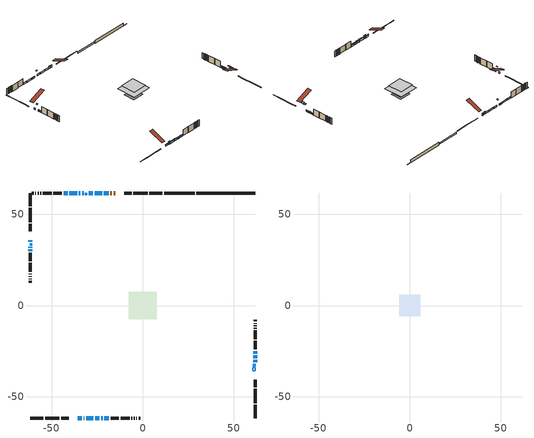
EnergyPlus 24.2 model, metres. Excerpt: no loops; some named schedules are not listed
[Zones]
conditioned space
 floor outside (Floor1 construction): -1.44,-1.44 -1.44,1.44 1.44,1.44 1.44,-1.44 z0.92
 floor adiabatic (Floor3 construction): -3.26,-3.26 -3.26,3.26 3.26,3.26 3.26,-3.26 z0.92
 floor adiabatic (AdiabaticFloorConstruction): -7.66,-7.66 -7.66,7.66 7.66,7.66 7.66,-7.66 z3.36
 floor foundation (Slab1 construction): -4.54,-4.54 -4.54,4.54 4.54,4.54 4.54,-4.54 z-1.52
 floor foundation (Slab2 construction): -3.26,-3.26 -3.26,3.26 3.26,3.26 3.26,-3.26 z-0.91
 wall outside (RimJoist1 construction): 10.79,61.72 3.62,61.72 / -61.72,-61.72 -54.55,-61.72 / -61.72,61.72 -61.72,54.55 / 61.72,-61.72 61.72,-54.55 z0.92:1.22
 wall outside (RimJoist2 construction): 2.69,61.72 -5.22,61.72 / -53.62,-61.72 -45.71,-61.72 / -61.72,53.62 -61.72,45.71 / 61.72,-53.62 61.72,-45.71 z0.92:1.22
 wall outside (RimJoist3 construction): -6.15,61.72 -10.26,61.72 / -44.78,-61.72 -40.67,-61.72 / -61.72,44.78 -61.72,40.67 / 61.72,-44.78 61.72,-40.67 z0.92:1.22
 wall outside (AdiabaticWallConstruction 1): -15.14,61.72 -16,61.72 / -16.92,61.72 -17.83,61.72 z0.92:2.95
 wall outside (AdiabaticWallConstruction): -18.76,61.72 -21.43,61.72 / -22.36,61.72 -26.44,61.72 / -27.37,61.72 -29.68,61.72 / -61.72,35.8 -61.72,34.94 / -32.43,61.72 -33.3,61.72 / 61.72,-31.2 61.72,-29.86 / -34.23,61.72 -35.05,61.72 / -35.98,61.72 -40.26,61.72 / -61.72,32.17 -61.72,31.69 / -41.18,61.72 -43.48,61.72 z0.92:2.14; -35.8,-61.72 -33.38,-61.72 / -21.02,-61.72 -18.6,-61.72 / -61.72,30.77 -61.72,29.88 / 61.72,-28.93 61.72,-27.43 z0.92:2.09; -32.45,-61.72 -32.05,-61.72 z0.92:2.75; -31.12,-61.72 -27.08,-61.72 z0.92:2.24; -26.15,-61.72 -23.76,-61.72 z0.92:2.12; -22.84,-61.72 -21.94,-61.72 / 61.72,-26.5 61.72,-25 z0.92:1.81
 wall outside (Wall1 construction): -44.41,61.72 -49.03,61.72 / -17.67,-61.72 -13.05,-61.72 / -61.72,28.95 -61.72,24.33 / 61.72,-24.07 61.72,-19.45 z0.92:5.8
 wall outside (Wall2 construction): -49.96,61.72 -54.89,61.72 / -12.12,-61.72 -7.18,-61.72 / -61.72,23.4 -61.72,18.46 / 61.72,-18.52 61.72,-13.58 z0.92:5.8
 wall outside (Wall3 construction): -55.82,61.72 -56.25,61.72 / -6.26,-61.72 -5.83,-61.72 / -61.72,17.53 -61.72,17.1 / 61.72,-12.65 61.72,-12.23 z0.92:5.8
 wall outside (Wall5 construction): -57.18,61.72 -57.65,61.72 / -4.9,-61.72 -4.42,-61.72 / -61.72,16.17 -61.72,15.7 / 61.72,-11.3 61.72,-10.82 z0.92:5.8
 wall outside (Wall6 construction): -58.58,61.72 -58.85,61.72 / -3.49,-61.72 -3.22,-61.72 / -61.72,14.77 -61.72,14.5 / 61.72,-9.89 61.72,-9.62 z0.92:5.8
 wall outside (Wall7 construction): -59.78,61.72 -60.79,61.72 / -2.3,-61.72 -1.28,-61.72 / -61.72,13.57 -61.72,12.56 / 61.72,-8.69 61.72,-7.68 z0.92:5.8
 wall foundation (FoundationWall1 construction): 29.41,61.72,-1.52 29.41,61.72,0.92 58.12,61.72,0.92 58.12,61.72,-1.42 61.72,61.72,-1.42 61.72,61.72,-1.52
 wall foundation (FoundationWall2 construction): 28.48,61.72 11.72,61.72 z-0.91:0.29
 window (WindowConstruction): -18.76,61.72 -21.43,61.72 z0.92:2.14
 window (WindowConstruction 9): -22.36,61.72 -26.44,61.72 z0.92:2.14
 window (WindowConstruction 10): -27.37,61.72 -29.68,61.72 z0.92:2.14
 window (WindowConstruction 11): -35.8,-61.72 -33.38,-61.72 z0.92:2.09
 window (WindowConstruction 12): -32.45,-61.72 -32.05,-61.72 z0.92:2.75
 window (WindowConstruction 13): -31.12,-61.72 -27.08,-61.72 z0.92:2.24
 window (WindowConstruction 14): -61.72,35.8 -61.72,34.94 z0.92:2.14
 window (WindowConstruction 1): -32.43,61.72 -33.3,61.72 z0.92:2.14
 window (WindowConstruction 15): 61.72,-31.2 61.72,-29.86 z0.92:2.14
 window (WindowConstruction 16): -34.23,61.72 -35.05,61.72 z0.92:2.14
 window (WindowConstruction 17): -35.98,61.72 -40.26,61.72 z0.92:2.14
 window (WindowConstruction 18): -61.72,32.17 -61.72,31.69 z0.92:2.14
 window (WindowConstruction 2): -26.15,-61.72 -23.76,-61.72 z0.92:2.11
 window (WindowConstruction 3): -22.84,-61.72 -21.94,-61.72 z0.92:1.81
 window (WindowConstruction 4): -21.02,-61.72 -18.6,-61.72 z0.92:2.09
 window (WindowConstruction 5): -61.72,30.77 -61.72,29.88 z0.92:2.09
 window (WindowConstruction 6): 61.72,-28.93 61.72,-27.43 z0.92:2.09
 window (WindowConstruction 7): 61.72,-26.5 61.72,-25 z0.92:1.81
 window (WindowConstruction 8): -41.18,61.72 -43.48,61.72 z0.92:2.14
 door (Door): -15.14,61.72 -15.99,61.72 z0.92:2.95
 door (Door 1): -16.92,61.72 -17.83,61.72 z0.92:2.95
 ceiling adiabatic (AdiabaticFloorConstruction): 7.66,-7.66 7.66,7.66 -7.66,7.66 -7.66,-7.66 z3.36
 roof outside (AdiabaticRoofConstruction): -61.72,33.1,5.8 -60.87,33.1,6.15 -60.87,34.02,6.15 -61.72,34.02,5.8; -31.5,61.72,5.8 -31.5,60.9,6.14 -30.61,60.9,6.14 -30.61,61.72,5.8; 61.72,-34.28,5.8 60.32,-34.28,6.38 60.32,-35.8,6.38 61.72,-35.8,5.8; 61.72,-32.13,5.8 60.6,-32.13,6.27 60.6,-33.35,6.27 61.72,-33.35,5.8
 skylight (SkylightConstruction): -61.72,33.1,5.8 -60.88,33.1,6.15 -60.88,34.01,6.15 -61.72,34.01,5.8
 skylight (SkylightConstruction 1): -31.5,61.72,5.8 -31.5,60.9,6.14 -30.61,60.9,6.14 -30.61,61.72,5.8
 skylight (SkylightConstruction 2): 61.72,-34.28,5.8 60.32,-34.28,6.38 60.32,-35.8,6.38 61.72,-35.8,5.8
 skylight (SkylightConstruction 3): 61.72,-32.13,5.8 60.6,-32.13,6.27 60.6,-33.35,6.27 61.72,-33.35,5.8
attic - vented
 floor to conditioned space (Floor2 construction Reversed): -5.79,-5.79 -5.79,5.79 5.79,5.79 5.79,-5.79 z5.8
 roof outside (Roof1 construction): -14.21,61.72,5.8 -14.21,50.57,10.44 -11.19,50.57,10.44 -11.19,61.72,5.8; -36.72,-61.72,5.8 -36.72,-50.57,10.44 -39.74,-50.57,10.44 -39.74,-61.72,5.8; -61.72,36.72,5.8 -50.57,36.72,10.44 -50.57,39.74,10.44 -61.72,39.74,5.8; 61.72,-36.72,5.8 50.57,-36.72,10.44 50.57,-39.74,10.44 61.72,-39.74,5.8
shading: -33.08,-61.72 -36.09,-61.72 -36.09,-62.02 -33.08,-62.02 z2.39; -31.44,-61.72 -33.06,-61.72 -33.06,-62.33 -31.44,-62.33 z3.36; -26.78,-61.72 -31.42,-61.72 -31.42,-62.33 -26.78,-62.33 z2.54; -23.47,-61.72 -26.45,-61.72 -26.45,-62.33 -23.47,-62.33 z2.41; -21.65,-61.72 -23.13,-61.72 -23.13,-62.33 -21.65,-62.33 z2.11; -18.3,-61.72 -21.31,-61.72 -21.31,-62.33 -18.3,-62.33 z2.39; -61.72,29.58 -61.72,31.06 -62.33,31.06 -62.33,29.58 z2.39; 61.72,-27.13 61.72,-29.23 62.33,-29.23 62.33,-27.13 z2.39; 61.72,-24.7 61.72,-26.8 62.33,-26.8 62.33,-24.7 z2.11
[Building]
Building 1: Terrain=Suburbs
[Site:Location]
Vancouver Intl AP_BC: Latitude {deg}=49.19; Longitude {deg}=-123.18; Time Zone {hr}=-8; Elevation {m}=4; Keep Site Location Information=Yes
[Site:GroundTemperature:Shallow]
8.06451, 6.96315, 6.87495, 7.3976, 9.49575, 11.5841, 13.3946, 14.5416, 14.639, 13.7062, 11.9418, 9.91751
[Site:WaterMainsTemperature]
Calculation Method=Schedule; Temperature Schedule=mains temperature schedule
[Material] Roughness=Rough; Thermal Absorptance=0.9
Name | Thickness {m} | Conductivity {W/m-K} | Density {kg/m3} | Specific Heat {J/kg-K} | Solar Absorptance | Visible Absorptance
asphalt or fiberglass shingles | 0.00635 | 0.162714 | 1121.4 | 1465.45 | 0.4 | 0.4
asphalt or fiberglass shingles 1 | 0.00635 | 0.162714 | 1121.4 | 1465.45 | 0.7 | 0.7
ceiling loosefill ins | 0.0846667 | 0.0480833 | 16.02 | 1046.75 | 0.7 | 0.7
ceiling stud and cavity | 0.1397 | 1.72459 | 65.682 | 1177.47 | 0.7 | 0.7
concrete 4.0 in. | 0.1016 | 1.803125 | 2242.8 | 837.4 | 0.7 | 0.7
concrete 8.0 in. | 0.2032 | 1.803125 | 2242.8 | 837.4 | 0.7 | 0.7
door material | 0.04445 | 0.0451087 | 512.64 | 1214.23 | 0.7 | 0.7
door material 1 | 0.04445 | 0.188738 | 512.64 | 1214.23 | 0.7 | 0.7
exterior vertical ins | 0.0451399 | 0.029427 | 32.04 | 1214.23 | 0.7 | 0.7
exterior vertical ins 1 | 0.0196385 | 0.029427 | 32.04 | 1214.23 | 0.7 | 0.7
floor covering | 0.0127 | 0.0433444 | 54.468 | 1339.84 | 0.6 | 0.6
floor covering 1 | 0.0127 | 9.015625 | 54.468 | 1339.84 | 0.6 | 0.6
floor rigid ins | 0.051816 | 0.029427 | 32.04 | 1214.23 | 0.7 | 0.7
floor rigid ins 1; roof rigid ins; wall rigid ins | 0.512978 | 0.029427 | 32.04 | 1214.23 | 0.7 | 0.7
floor stud and cavity | 0.1397 | 0.0933166 | 92.3553 | 1139.71 | 0.7 | 0.7
floor stud and cavity 1 | 0.0889 | 0.342986 | 50.32683 | 1063.81 | 0.7 | 0.7
floor stud and cavity 2 | 0.1397 | 1.75129 | 37.0049 | 1207.88 | 0.7 | 0.7
furniture material conditioned space 1 | 0.1524 | 0.115458 | 640.8 | 1214.23 | 0.6 | 0.6
gypsum board | 0.0127 | 0.160291 | 801 | 837.4 | 0.6 | 0.6
gypsum board 1 | 0.00254 | 0.160291 | 801 | 837.4 | 0.6 | 0.6
gypsum board 2 | 0.0127 | 0.160291 | 801 | 837.4 | 0.7 | 0.7
osb sheathing 0.5 in. | 0.0127 | 0.115458 | 512.64 | 1214.23 | 0.7 | 0.7
osb sheathing 0.75 in. | 0.01905 | 0.115458 | 512.64 | 1214.23 | 0.7 | 0.7
osb sheathing 2.0 in. | 0.0508 | 0.115458 | 512.64 | 1214.23 | 0.7 | 0.7
rim joist stud and cavity | 0.0508 | 0.0292721 | 125.044 | 1163.47 | 0.6 | 0.6
roof stud and cavity | 0.18415 | 1.78686 | 37.0049 | 1207.88 | 0.6 | 0.6
wall stud and cavity | 0.1397 | 0.0960514 | 139.0536 | 1170.24 | 0.7 | 0.7
wall stud and cavity 1 | 0.1397 | 0.0940029 | 139.0536 | 1170.24 | 0.7 | 0.7
wall stud and cavity 2 | 0.1397 | 0.110193 | 139.0536 | 1170.24 | 0.7 | 0.7
wall stud and cavity 3 | 0.1397 | 0.101586 | 139.0536 | 1170.24 | 0.7 | 0.7
wall stud and cavity 4 | 0.1397 | 0.108238 | 139.0536 | 1170.24 | 0.7 | 0.7
wall stud and cavity 5 | 0.0889 | 0.49837 | 6.31874 | 1174.65 | 0.7 | 0.7
wall stud and cavity 6 | 0.0889 | 0.380278 | 52.3479 | 1209.89 | 0.7 | 0.7
wall stud and cavity 7 | 0.0889 | 0.391764 | 83.0341 | 1211.67 | 0.7 | 0.7
wood siding | 0.0254 | 0.102417 | 544.68 | 1172.36 | 0.4 | 0.4
wood siding 1 | 0.00254 | 0.102417 | 544.68 | 1172.36 | 0.4 | 0.4
wood siding 2; wood siding 3; wood siding 4 | 0.0254 | 0.102417 | 544.68 | 1172.36 | 0.7 | 0.7
[WindowMaterial:SimpleGlazingSystem]
Name | U-Factor {W/m2-K} | Solar Heat Gain Coefficient
SkylightMaterial | 7.61698 | 0.8283
SkylightMaterial 1 | 7.59619 | 0.8285
SkylightMaterial 2 | 6.52554 | 0.8431
SkylightMaterial 3 | 6.81305 | 0.8392
WindowMaterial | 2.79244 | 0.62
WindowMaterial 1 | 2.77825 | 0.54
WindowMaterial 10 | 2.79528 | 0.66
WindowMaterial 11 | 2.77257 | 0.51
WindowMaterial 12 | 5.33051 | 0.68
WindowMaterial 13 | 2.89237 | 0.63
WindowMaterial 14 | 5.19707 | 0.66
WindowMaterial 2 | 2.790737 | 0.62
WindowMaterial 3 | 2.76859 | 0.63
WindowMaterial 4 | 2.77825 | 0.53
WindowMaterial 5 | 2.78619 | 0.58
WindowMaterial 6 | 2.78165 | 0.56
WindowMaterial 7 | 2.78847 | 0.69
WindowMaterial 8 | 2.89408 | 0.63
WindowMaterial 9 | 5.237955 | 0.66
[Construction]
AdiabaticFloorConstruction: floor stud and cavity 2, floor rigid ins 1, osb sheathing 0.75 in., floor covering
AdiabaticRoofConstruction: asphalt or fiberglass shingles 1, roof rigid ins, osb sheathing 0.75 in., roof stud and cavity
AdiabaticWallConstruction: wood siding 3, wall rigid ins, wall stud and cavity 6, gypsum board
AdiabaticWallConstruction 1: wood siding 4, wall rigid ins, wall stud and cavity 6, gypsum board
Door: door material
Door 1: door material 1
Floor1 construction: floor stud and cavity, floor rigid ins, osb sheathing 0.75 in., floor covering
Floor2 construction Reversed: gypsum board, ceiling stud and cavity, ceiling loosefill ins
Floor3 construction: floor stud and cavity 1, floor covering 1
FoundationWall1 construction; FoundationWall2 construction: concrete 8.0 in., gypsum board 2
furniture construction conditioned space 1: furniture material conditioned space 1
PartitionWallConstruction: gypsum board, wall stud and cavity 7, gypsum board
RimJoist1 construction; RimJoist2 construction; RimJoist3 construction: wood siding 2, osb sheathing 2.0 in., rim joist stud and cavity
Roof1 construction: asphalt or fiberglass shingles
SkylightConstruction: SkylightMaterial
SkylightConstruction 1: SkylightMaterial 1
SkylightConstruction 2: SkylightMaterial 2
SkylightConstruction 3: SkylightMaterial 3
Slab1 construction; Slab2 construction: concrete 4.0 in.
Wall1 construction: wood siding, osb sheathing 0.5 in., wall stud and cavity, gypsum board
Wall2 construction: wood siding, osb sheathing 0.5 in., wall stud and cavity 1, gypsum board
Wall3 construction: wood siding, osb sheathing 0.5 in., wall stud and cavity 2, gypsum board
Wall5 construction: wood siding, osb sheathing 0.5 in., wall stud and cavity 3, gypsum board
Wall6 construction: wood siding, osb sheathing 0.5 in., wall stud and cavity 4, gypsum board
Wall7 construction: wood siding 1, wall stud and cavity 5, gypsum board 1
WindowConstruction: WindowMaterial
WindowConstruction 1: WindowMaterial 1
WindowConstruction 10; WindowConstruction 11; WindowConstruction 2; WindowConstruction 4: WindowMaterial 2
WindowConstruction 12: WindowMaterial 9
WindowConstruction 13: WindowMaterial 10
WindowConstruction 14; WindowConstruction 5: WindowMaterial 4
WindowConstruction 15: WindowMaterial 11
WindowConstruction 16: WindowMaterial 12
WindowConstruction 17: WindowMaterial 13
WindowConstruction 18: WindowMaterial 14
WindowConstruction 3: WindowMaterial 3
WindowConstruction 6: WindowMaterial 5
WindowConstruction 7: WindowMaterial 6
WindowConstruction 8: WindowMaterial 7
WindowConstruction 9: WindowMaterial 8
[Zone] Multiplier=1; Part of Total Floor Area=Yes
Name | Volume {m3}
attic - vented | 105.845
conditioned space | 898.2
[Space]
Name | Zone | Volume {m3}
attic - vented 1 | attic - vented | 105.845
conditioned space 1 | conditioned space | 898.2
[ZoneInfiltration:EffectiveLeakageArea]
infil attic - vented 1: Zone or Space=attic - vented 1; Schedule=Always On Discrete; Effective Air Leakage Area {cm2}=5556.38; Stack Coefficient=0.000323079; Wind Coefficient=1.21444e-05
[ZoneMixing]
whole house fan mix: Zone or Space=attic - vented; Schedule=Always On Continuous; Design Flow Rate Calculation Method=Flow/Zone; Design Flow Rate {m3/s}=0; Source Zone or Space=conditioned space
[SurfaceProperty:ExposedFoundationPerimeter] Exposed Perimeter Calculation Method=TotalExposedPerimeter
Name | Total Exposed Perimeter {m}
Slab1 | 32.309
Slab2 | 16.764
[InternalMass] Zone or ZoneList=conditioned space; Space or SpaceList=conditioned space 1
Name | Construction | Surface Area {m2}
furniture mass conditioned space 1 | furniture construction conditioned space 1 | 164.004
partition wall mass | PartitionWallConstruction | 367.58
[Lights]
interior lighting: Zone or ZoneList or Space or SpaceList=conditioned space 1; Schedule=interior lighting schedule; Design Level Calculation Method=LightingLevel; Lighting Level {W}=343.2; Return Air Fraction=0; Fraction Radiant=0.6; Fraction Visible=0.2; Fraction Replaceable=1
[People]
occupants: Zone or ZoneList or Space or SpaceList=conditioned space 1; Number of People Schedule=occupants schedule; Number of People Calculation Method=People; Number of People=3; Fraction Radiant=0.314171; Sensible Heat Fraction=0.56303; Activity Level Schedule=occupants activity schedule; Carbon Dioxide Generation Rate {m3/s-W}=0; Enable ASHRAE 55 Comfort Warnings=No; Mean Radiant Temperature Calculation Type=EnclosureAveraged
[ElectricEquipment] Zone or ZoneList or Space or SpaceList=conditioned space 1; Design Level Calculation Method=EquipmentLevel
Name | Schedule | Design Level {W} | Fraction Latent | Fraction Radiant | Fraction Lost
clothes dryer | clothes dryer schedule | 140.772 | 0.015 | 0.081 | 0.85
clothes washer | clothes washer schedule | 32.1985 | 0.03 | 0.162 | 0.7
cooking range | cooking range schedule | 215.147 | 0.08 | 0.432 | 0.2
dishwasher | dishwasher schedule | 66.8632 | 0.3 | 0.18 | 0.4
fridge | fridge schedule | 72.9452 | 0 | 0.6 | 0
mech vent bath fan 0 | mech vent bath fan 0 schedule | 25.1 | 0 | 0 | 1
mech vent bath fan 1 | mech vent bath fan 1 schedule | 25.1 | 0 | 0 | 1
mech vent house fan | mech vent house fan schedule | 0 | 0 | 0 | 1
mech vent house fan cfis | mech vent house fan cfis schedule | 0 | 0 | 0 | 0
mech vent range fan 0 | mech vent range fan 0 schedule | 57 | 0 | 0 | 1
misc plug loads | misc plug loads schedule | 494.7 | 0.045 | 0.513 | 0.1
whole house fan | Always On Discrete | 0 | 0 | 0 | 1
[OtherEquipment] Zone or ZoneList or Space or SpaceList=conditioned space 1; Design Level Calculation Method=EquipmentLevel
Name | Fuel Type | Schedule | Design Level {W} | Fraction Latent | Fraction Radiant | Fraction Lost
clothes dryer 1 | Electricity | clothes dryer schedule | 0 | 0.015 | 0.081 | 0.85
cooking range 1 | Electricity | cooking range schedule | 0 | 0.08 | 0.432 | 0.2
general water use latent | None | general water use schedule | 62.594 | 1 | 0 | 0
general water use sensible | None | general water use schedule | -61.6891 | 0 | 0.6 | 0
mech vent house fan latent load | None | Always On Discrete | 0 | 1 | 0 | 0
mech vent house fan sensible load | None | Always On Discrete | 0 | 0 | 0 | 0
water heater energy adjustment1 | NaturalGas | Always On Discrete | 0.01 | 0 | 0 | 1
[ZoneInfiltration:DesignFlowRate] Zone or ZoneList or Space or SpaceList=conditioned space 1; Schedule=Always On Discrete; Design Flow Rate Calculation Method=Flow/Zone; Design Flow Rate {m3/s}=0
infil flow; natural vent flow; whole house fan flow
[Foundation:Kiva] Initial Indoor Air Temperature {C}=18; Wall Depth Below Slab {m}=0.2032; Custom Block X Position 1 {m}=0.2159; Custom Block Z Position 1 {m}=0
Name | Wall Height Above Grade {m} | Custom Block Material Name 1 | Custom Block Depth 1 {m}
Foundation Kiva 1 | 0.919978 | exterior vertical ins | 2.43998
Foundation Kiva 2 | 0.289987 | exterior vertical ins 1 | 1.2
[Foundation:Kiva:Settings]
Soil Conductivity {W/m-K}=0.849921; Soil Density {kg/m3}=1842.3; Soil Specific Heat {J/kg-K}=418.7; Ground Solar Absorptivity=0.9; Ground Thermal Absorptivity=0.9; Ground Surface Roughness {m}=0.03; Far-Field Width {m}=40; Deep-Ground Boundary Condition=ZeroFlux; Deep-Ground Depth {m}=40; Minimum Cell Dimension {m}=0.2; Maximum Cell Growth Coefficient=3; Simulation Timestep=Timestep
[Exterior:Lights]
exterior lighting: Schedule=exterior lighting schedule; Design Level {W}=75.6
[Schedule:Constant]
Name | Hourly Value
Always On Continuous; mech vent house fan schedule; mech vent house fan cfis schedule; Always On Discrete | 1
occupants activity schedule | 117.228
fridge schedule | 0
[Schedule:Week:Daily]
interior lighting schedule Week Rule - Jan1-Jan27: interior lighting schedule day, interior lighting schedule day, interior lighting schedule day, interior lighting schedule day, interior lighting schedule day, interior lighting schedule day, interior lighting schedule day, interior lighting schedule default day, interior lighting schedule default day, interior lighting schedule default day, interior lighting schedule default day, interior lighting schedule default day
interior lighting schedule Week Rule - Jan28-Feb3: interior lighting schedule day, interior lighting schedule day, interior lighting schedule day, interior lighting schedule day, interior lighting schedule day 1, interior lighting schedule day 1, interior lighting schedule day 1, interior lighting schedule default day, interior lighting schedule default day, interior lighting schedule default day, interior lighting schedule default day, interior lighting schedule default day
interior lighting schedule Week Rule - Feb4-Feb24: interior lighting schedule day 1, interior lighting schedule day 1, interior lighting schedule day 1, interior lighting schedule day 1, interior lighting schedule day 1, interior lighting schedule day 1, interior lighting schedule day 1, interior lighting schedule default day, interior lighting schedule default day, interior lighting schedule default day, interior lighting schedule default day, interior lighting schedule default day
interior lighting schedule Week Rule - Feb25-Mar3: interior lighting schedule day 1, interior lighting schedule day 1, interior lighting schedule day 1, interior lighting schedule day 1, interior lighting schedule day 2, interior lighting schedule day 2, interior lighting schedule day 2, interior lighting schedule default day, interior lighting schedule default day, interior lighting schedule default day, interior lighting schedule default day, interior lighting schedule default day
interior lighting schedule Week Rule - Mar4-Mar31: interior lighting schedule day 2, interior lighting schedule day 2, interior lighting schedule day 2, interior lighting schedule day 2, interior lighting schedule day 2, interior lighting schedule day 2, interior lighting schedule day 2, interior lighting schedule default day, interior lighting schedule default day, interior lighting schedule default day, interior lighting schedule default day, interior lighting schedule default day
interior lighting schedule Week Rule - Apr1-Apr28: interior lighting schedule day 3, interior lighting schedule day 3, interior lighting schedule day 3, interior lighting schedule day 3, interior lighting schedule day 3, interior lighting schedule day 3, interior lighting schedule day 3, interior lighting schedule default day, interior lighting schedule default day, interior lighting schedule default day, interior lighting schedule default day, interior lighting schedule default day
interior lighting schedule Week Rule - Apr29-May5: interior lighting schedule day 3, interior lighting schedule day 3, interior lighting schedule day 4, interior lighting schedule day 4, interior lighting schedule day 4, interior lighting schedule day 4, interior lighting schedule day 4, interior lighting schedule default day, interior lighting schedule default day, interior lighting schedule default day, interior lighting schedule default day, interior lighting schedule default day
interior lighting schedule Week Rule - May6-May26: interior lighting schedule day 4, interior lighting schedule day 4, interior lighting schedule day 4, interior lighting schedule day 4, interior lighting schedule day 4, interior lighting schedule day 4, interior lighting schedule day 4, interior lighting schedule default day, interior lighting schedule default day, interior lighting schedule default day, interior lighting schedule default day, interior lighting schedule default day
interior lighting schedule Week Rule - May27-Jun2: interior lighting schedule day 4, interior lighting schedule day 4, interior lighting schedule day 4, interior lighting schedule day 4, interior lighting schedule day 4, interior lighting schedule day 5, interior lighting schedule day 5, interior lighting schedule default day, interior lighting schedule default day, interior lighting schedule default day, interior lighting schedule default day, interior lighting schedule default day
interior lighting schedule Week Rule - Jun3-Jun30: interior lighting schedule day 5, interior lighting schedule day 5, interior lighting schedule day 5, interior lighting schedule day 5, interior lighting schedule day 5, interior lighting schedule day 5, interior lighting schedule day 5, interior lighting schedule default day, interior lighting schedule default day, interior lighting schedule default day, interior lighting schedule default day, interior lighting schedule default day
interior lighting schedule Week Rule - Jul1-Jul28: interior lighting schedule day 6, interior lighting schedule day 6, interior lighting schedule day 6, interior lighting schedule day 6, interior lighting schedule day 6, interior lighting schedule day 6, interior lighting schedule day 6, interior lighting schedule default day, interior lighting schedule default day, interior lighting schedule default day, interior lighting schedule default day, interior lighting schedule default day
interior lighting schedule Week Rule - Jul29-Aug4: interior lighting schedule day 6, interior lighting schedule day 6, interior lighting schedule day 6, interior lighting schedule day 7, interior lighting schedule day 7, interior lighting schedule day 7, interior lighting schedule day 7, interior lighting schedule default day, interior lighting schedule default day, interior lighting schedule default day, interior lighting schedule default day, interior lighting schedule default day
interior lighting schedule Week Rule - Aug5-Aug25: interior lighting schedule day 7, interior lighting schedule day 7, interior lighting schedule day 7, interior lighting schedule day 7, interior lighting schedule day 7, interior lighting schedule day 7, interior lighting schedule day 7, interior lighting schedule default day, interior lighting schedule default day, interior lighting schedule default day, interior lighting schedule default day, interior lighting schedule default day
interior lighting schedule Week Rule - Aug26-Sep1: interior lighting schedule day 7, interior lighting schedule day 7, interior lighting schedule day 7, interior lighting schedule day 7, interior lighting schedule day 7, interior lighting schedule day 7, interior lighting schedule day 8, interior lighting schedule default day, interior lighting schedule default day, interior lighting schedule default day, interior lighting schedule default day, interior lighting schedule default day
interior lighting schedule Week Rule - Sep2-Sep29: interior lighting schedule day 8, interior lighting schedule day 8, interior lighting schedule day 8, interior lighting schedule day 8, interior lighting schedule day 8, interior lighting schedule day 8, interior lighting schedule day 8, interior lighting schedule default day, interior lighting schedule default day, interior lighting schedule default day, interior lighting schedule default day, interior lighting schedule default day
interior lighting schedule Week Rule - Sep30-Oct6: interior lighting schedule day 8, interior lighting schedule day 9, interior lighting schedule day 9, interior lighting schedule day 9, interior lighting schedule day 9, interior lighting schedule day 9, interior lighting schedule day 9, interior lighting schedule default day, interior lighting schedule default day, interior lighting schedule default day, interior lighting schedule default day, interior lighting schedule default day
interior lighting schedule Week Rule - Oct7-Oct27: interior lighting schedule day 9, interior lighting schedule day 9, interior lighting schedule day 9, interior lighting schedule day 9, interior lighting schedule day 9, interior lighting schedule day 9, interior lighting schedule day 9, interior lighting schedule default day, interior lighting schedule default day, interior lighting schedule default day, interior lighting schedule default day, interior lighting schedule default day
interior lighting schedule Week Rule - Oct28-Nov3: interior lighting schedule day 9, interior lighting schedule day 9, interior lighting schedule day 9, interior lighting schedule day 9, interior lighting schedule day 10, interior lighting schedule day 10, interior lighting schedule day 10, interior lighting schedule default day, interior lighting schedule default day, interior lighting schedule default day, interior lighting schedule default day, interior lighting schedule default day
interior lighting schedule Week Rule - Nov4-Nov24: interior lighting schedule day 10, interior lighting schedule day 10, interior lighting schedule day 10, interior lighting schedule day 10, interior lighting schedule day 10, interior lighting schedule day 10, interior lighting schedule day 10, interior lighting schedule default day, interior lighting schedule default day, interior lighting schedule default day, interior lighting schedule default day, interior lighting schedule default day
interior lighting schedule Week Rule - Nov25-Dec1: interior lighting schedule day 10, interior lighting schedule day 10, interior lighting schedule day 10, interior lighting schedule day 10, interior lighting schedule day 10, interior lighting schedule day 10, interior lighting schedule day 11, interior lighting schedule default day, interior lighting schedule default day, interior lighting schedule default day, interior lighting schedule default day, interior lighting schedule default day
interior lighting schedule Week Rule - Dec2-Dec31: interior lighting schedule day 11, interior lighting schedule day 11, interior lighting schedule day 11, interior lighting schedule day 11, interior lighting schedule day 11, interior lighting schedule day 11, interior lighting schedule day 11, interior lighting schedule default day, interior lighting schedule default day, interior lighting schedule default day, interior lighting schedule default day, interior lighting schedule default day
occupants schedule Week Rule - Jan1-Dec31: occupants schedule day, occupants schedule day, occupants schedule day, occupants schedule day, occupants schedule day, occupants schedule day, occupants schedule day, occupants schedule default day, occupants schedule default day, occupants schedule default day, occupants schedule default day, occupants schedule default day
clothes dryer schedule Week Rule - Jan1-Dec31: clothes dryer schedule day, clothes dryer schedule day, clothes dryer schedule day, clothes dryer schedule day, clothes dryer schedule day, clothes dryer schedule day, clothes dryer schedule day, clothes dryer schedule default day, clothes dryer schedule default day, clothes dryer schedule default day, clothes dryer schedule default day, clothes dryer schedule default day
clothes washer schedule Week Rule - Jan1-Dec31: clothes washer schedule day, clothes washer schedule day, clothes washer schedule day, clothes washer schedule day, clothes washer schedule day, clothes washer schedule day, clothes washer schedule day, clothes washer schedule default day, clothes washer schedule default day, clothes washer schedule default day, clothes washer schedule default day, clothes washer schedule default day
cooking range schedule Week Rule - Jan1-Dec31: cooking range schedule day, cooking range schedule day, cooking range schedule day, cooking range schedule day, cooking range schedule day, cooking range schedule day, cooking range schedule day, cooking range schedule default day, cooking range schedule default day, cooking range schedule default day, cooking range schedule default day, cooking range schedule default day
dishwasher schedule Week Rule - Jan1-Dec31: dishwasher schedule day, dishwasher schedule day, dishwasher schedule day, dishwasher schedule day, dishwasher schedule day, dishwasher schedule day, dishwasher schedule day, dishwasher schedule default day, dishwasher schedule default day, dishwasher schedule default day, dishwasher schedule default day, dishwasher schedule default day
mech vent bath fan 0 schedule Week Rule - Jan1-Dec31: mech vent bath fan 0 schedule day, mech vent bath fan 0 schedule day, mech vent bath fan 0 schedule day, mech vent bath fan 0 schedule day, mech vent bath fan 0 schedule day, mech vent bath fan 0 schedule day, mech vent bath fan 0 schedule day, mech vent bath fan 0 schedule default day, mech vent bath fan 0 schedule default day, mech vent bath fan 0 schedule default day, mech vent bath fan 0 schedule default day, mech vent bath fan 0 schedule default day
mech vent bath fan 1 schedule Week Rule - Jan1-Dec31: mech vent bath fan 1 schedule day, mech vent bath fan 1 schedule day, mech vent bath fan 1 schedule day, mech vent bath fan 1 schedule day, mech vent bath fan 1 schedule day, mech vent bath fan 1 schedule day, mech vent bath fan 1 schedule day, mech vent bath fan 1 schedule default day, mech vent bath fan 1 schedule default day, mech vent bath fan 1 schedule default day, mech vent bath fan 1 schedule default day, mech vent bath fan 1 schedule default day
mech vent range fan 0 schedule Week Rule - Jan1-Dec31: mech vent range fan 0 schedule day, mech vent range fan 0 schedule day, mech vent range fan 0 schedule day, mech vent range fan 0 schedule day, mech vent range fan 0 schedule day, mech vent range fan 0 schedule day, mech vent range fan 0 schedule day, mech vent range fan 0 schedule default day, mech vent range fan 0 schedule default day, mech vent range fan 0 schedule default day, mech vent range fan 0 schedule default day, mech vent range fan 0 schedule default day
misc plug loads schedule Week Rule - Jan1-Dec31: misc plug loads schedule day, misc plug loads schedule day, misc plug loads schedule day, misc plug loads schedule day, misc plug loads schedule day, misc plug loads schedule day, misc plug loads schedule day, misc plug loads schedule default day, misc plug loads schedule default day, misc plug loads schedule default day, misc plug loads schedule default day, misc plug loads schedule default day
general water use schedule Week Rule - Jan1-Dec31: general water use schedule day, general water use schedule day, general water use schedule day, general water use schedule day, general water use schedule day, general water use schedule day, general water use schedule day, general water use schedule default day, general water use schedule default day, general water use schedule default day, general water use schedule default day, general water use schedule default day
exterior lighting schedule Week Rule - Jan1-Jan27: exterior lighting schedule day, exterior lighting schedule day, exterior lighting schedule day, exterior lighting schedule day, exterior lighting schedule day, exterior lighting schedule day, exterior lighting schedule day, exterior lighting schedule default day, exterior lighting schedule default day, exterior lighting schedule default day, exterior lighting schedule default day, exterior lighting schedule default day
exterior lighting schedule Week Rule - Jan28-Feb3: exterior lighting schedule day, exterior lighting schedule day, exterior lighting schedule day, exterior lighting schedule day, exterior lighting schedule day 1, exterior lighting schedule day 1, exterior lighting schedule day 1, exterior lighting schedule default day, exterior lighting schedule default day, exterior lighting schedule default day, exterior lighting schedule default day, exterior lighting schedule default day
[Schedule:Year]
interior lighting schedule: interior lighting schedule Week Rule - Jan1-Jan27, 1, 1, 1, 27, interior lighting schedule Week Rule - Jan28-Feb3, 1, 28, 2, 3, interior lighting schedule Week Rule - Feb4-Feb24, 2, 4, 2, 24, interior lighting schedule Week Rule - Feb25-Mar3, 2, 25, 3, 3, interior lighting schedule Week Rule - Mar4-Mar31, 3, 4, 3, 31, interior lighting schedule Week Rule - Apr1-Apr28, 4, 1, 4, 28, interior lighting schedule Week Rule - Apr29-May5, 4, 29, 5, 5, interior lighting schedule Week Rule - May6-May26, 5, 6, 5, 26, interior lighting schedule Week Rule - May27-Jun2, 5, 27, 6, 2, interior lighting schedule Week Rule - Jun3-Jun30, 6, 3, 6, 30, interior lighting schedule Week Rule - Jul1-Jul28, 7, 1, 7, 28, interior lighting schedule Week Rule - Jul29-Aug4, 7, 29, 8, 4, interior lighting schedule Week Rule - Aug5-Aug25, 8, 5, 8, 25, interior lighting schedule Week Rule - Aug26-Sep1, 8, 26, 9, 1, interior lighting schedule Week Rule - Sep2-Sep29, 9, 2, 9, 29, interior lighting schedule Week Rule - Sep30-Oct6, 9, 30, 10, 6, interior lighting schedule Week Rule - Oct7-Oct27, 10, 7, 10, 27, interior lighting schedule Week Rule - Oct28-Nov3, 10, 28, 11, 3, interior lighting schedule Week Rule - Nov4-Nov24, 11, 4, 11, 24, interior lighting schedule Week Rule - Nov25-Dec1, 11, 25, 12, 1, interior lighting schedule Week Rule - Dec2-Dec31, 12, 2, 12, 31
occupants schedule: occupants schedule Week Rule - Jan1-Dec31, 1, 1, 12, 31
clothes dryer schedule: clothes dryer schedule Week Rule - Jan1-Dec31, 1, 1, 12, 31
clothes washer schedule: clothes washer schedule Week Rule - Jan1-Dec31, 1, 1, 12, 31
cooking range schedule: cooking range schedule Week Rule - Jan1-Dec31, 1, 1, 12, 31
dishwasher schedule: dishwasher schedule Week Rule - Jan1-Dec31, 1, 1, 12, 31
mech vent bath fan 0 schedule: mech vent bath fan 0 schedule Week Rule - Jan1-Dec31, 1, 1, 12, 31
mech vent bath fan 1 schedule: mech vent bath fan 1 schedule Week Rule - Jan1-Dec31, 1, 1, 12, 31
mech vent range fan 0 schedule: mech vent range fan 0 schedule Week Rule - Jan1-Dec31, 1, 1, 12, 31
misc plug loads schedule: misc plug loads schedule Week Rule - Jan1-Dec31, 1, 1, 12, 31
general water use schedule: general water use schedule Week Rule - Jan1-Dec31, 1, 1, 12, 31
exterior lighting schedule: exterior lighting schedule Week Rule - Jan1-Jan27, 1, 1, 1, 27, exterior lighting schedule Week Rule - Jan28-Feb3, 1, 28, 2, 3, exterior lighting schedule Week Rule - Feb4-Feb24, 2, 4, 2, 24, exterior lighting schedule Week Rule - Feb25-Mar3, 2, 25, 3, 3, exterior lighting schedule Week Rule - Mar4-Mar31, 3, 4, 3, 31, exterior lighting schedule Week Rule - Apr1-Apr28, 4, 1, 4, 28, exterior lighting schedule Week Rule - Apr29-May5, 4, 29, 5, 5, exterior lighting schedule Week Rule - May6-May26, 5, 6, 5, 26, exterior lighting schedule Week Rule - May27-Jun2, 5, 27, 6, 2, exterior lighting schedule Week Rule - Jun3-Jun30, 6, 3, 6, 30, exterior lighting schedule Week Rule - Jul1-Jul28, 7, 1, 7, 28, exterior lighting schedule Week Rule - Jul29-Aug4, 7, 29, 8, 4, exterior lighting schedule Week Rule - Aug5-Aug25, 8, 5, 8, 25, exterior lighting schedule Week Rule - Aug26-Sep1, 8, 26, 9, 1, exterior lighting schedule Week Rule - Sep2-Sep29, 9, 2, 9, 29, exterior lighting schedule Week Rule - Sep30-Oct6, 9, 30, 10, 6, exterior lighting schedule Week Rule - Oct7-Oct27, 10, 7, 10, 27, exterior lighting schedule Week Rule - Oct28-Nov3, 10, 28, 11, 3, exterior lighting schedule Week Rule - Nov4-Nov24, 11, 4, 11, 24, exterior lighting schedule Week Rule - Nov25-Dec1, 11, 25, 12, 1, exterior lighting schedule Week Rule - Dec2-Dec31, 12, 2, 12, 31
[Schedule:Compact]
mains temperature schedule: Through: 01/01, For: AllDays, Until: 24:00, 11.375, Through: 01/02, For: AllDays, Until: 24:00, 11.3367, Through: 01/03, For: AllDays, Until: 24:00, 11.2994, Through: 01/04, For: AllDays, Until: 24:00, 11.2628, Through: 01/05, For: AllDays, Until: 24:00, 11.2267, Through: 01/06, For: AllDays, Until: 24:00, 11.1917, Through: 01/07, For: AllDays, Until: 24:00, 11.1578, Through: 01/08, For: AllDays, Until: 24:00, 11.1244, Through: 01/09, For: AllDays, Until: 24:00, 11.0917, Through: 01/10, For: AllDays, Until: 24:00, 11.06, Through: 01/11, For: AllDays, Until: 24:00, 11.0289, Through: 01/12, For: AllDays, Until: 24:00, 10.9989, Through: 01/13, For: AllDays, Until: 24:00, 10.97, Through: 01/14, For: AllDays, Until: 24:00, 10.9417, Through: 01/15, For: AllDays, Until: 24:00, 10.9139, Through: 01/16, For: AllDays, Until: 24:00, 10.8878, Through: 01/17, For: AllDays, Until: 24:00, 10.8622, Through: 01/18, For: AllDays, Until: 24:00, 10.8372, Through: 01/19, For: AllDays, Until: 24:00, 10.8133, Through: 01/20, For: AllDays, Until: 24:00, 10.7906, Through: 01/21, For: AllDays, Until: 24:00, 10.7683, Through: 01/22, For: AllDays, Until: 24:00, 10.7478, Through: 01/23, For: AllDays, Until: 24:00, 10.7272, Through: 01/24, For: AllDays, Until: 24:00, 10.7083, Through: 01/25, For: AllDays, Until: 24:00, 10.69, Through: 01/26, For: AllDays, Until: 24:00, 10.6728, Through: 01/27, For: AllDays, Until: 24:00, 10.6567, Through: 01/28, For: AllDays, Until: 24:00, 10.6411, Through: 01/29, For: AllDays, Until: 24:00, 10.6267, Through: 01/30, For: AllDays, Until: 24:00, 10.6133, Through: 01/31, For: AllDays, Until: 24:00, 10.6011, Through: 02/01, For: AllDays, Until: 24:00, 10.59, Through: 02/02, For: AllDays, Until: 24:00, 10.5794, Through: 02/03, For: AllDays, Until: 24:00, 10.57, Through: 02/04, For: AllDays, Until: 24:00, 10.5617, Through: 02/05, For: AllDays, Until: 24:00, 10.5539, Through: 02/06, For: AllDays, Until: 24:00, 10.5478, Through: 02/07, For: AllDays, Until: 24:00, 10.5422, Through: 02/08, For: AllDays, Until: 24:00, 10.5378, Through: 02/09, For: AllDays, Until: 24:00, 10.5339, Through: 02/10, For: AllDays, Until: 24:00, 10.5317, Through: 02/11, For: AllDays, Until: 24:00, 10.53, Through: 02/12, For: AllDays, Until: 24:00, 10.53, Through: 02/13, For: AllDays, Until: 24:00, 10.5306, Through: 02/14, For: AllDays, Until: 24:00, 10.5317, Through: 02/15, For: AllDays, Until: 24:00, 10.5344, Through: 02/16, For: AllDays, Until: 24:00, 10.5378, Through: 02/17, For: AllDays, Until: 24:00, 10.5428, Through: 02/18, For: AllDays, Until: 24:00, 10.5483, Through: 02/19, For: AllDays, Until: 24:00, 10.5544, Through: 02/20, For: AllDays, Until: 24:00, 10.5622, Through: 02/21, For: AllDays, Until: 24:00, 10.5706, Through: 02/22, For: AllDays, Until: 24:00, 10.5806, Through: 02/23, For: AllDays, Until: 24:00, 10.5911, Through: 02/24, For: AllDays, Until: 24:00, 10.6022, Through: 02/25, For: AllDays, Until: 24:00, 10.615, Through: 02/26, For: AllDays, Until: 24:00, 10.6283, Through: 02/27, For: AllDays, Until: 24:00, 10.6428, Through: 02/28, For: AllDays, Until: 24:00, 10.6583, Through: 03/01, For: AllDays, Until: 24:00, 10.6744, Through: 03/02, For: AllDays, Until: 24:00, 10.6917, Through: 03/03, For: AllDays, Until: 24:00, 10.71, Through: 03/04, For: AllDays, Until: 24:00, 10.7294, Through: 03/05, For: AllDays, Until: 24:00, 10.7494, Through: 03/06, For: AllDays, Until: 24:00, 10.7706, Through: 03/07, For: AllDays, Until: 24:00, 10.7928, Through: 03/08, For: AllDays, Until: 24:00, 10.8161, Through: 03/09, For: AllDays, Until: 24:00, 10.84, Through: 03/10, For: AllDays, Until: 24:00, 10.8644, Through: 03/11, For: AllDays, Until: 24:00, 10.8906, Through: 03/12, For: AllDays, Until: 24:00, 10.9167, Through: 03/13, For: AllDays, Until: 24:00, 10.9444, Through: 03/14, For: AllDays, Until: 24:00, 10.9728, Through: 03/15, For: AllDays, Until: 24:00, 11.0022, Through: 03/16, For: AllDays, Until: 24:00, 11.0322, Through: 03/17, For: AllDays, Until: 24:00, 11.0633, Through: 03/18, For: AllDays, Until: 24:00, 11.095, Through: 03/19, For: AllDays, Until: 24:00, 11.1278, Through: 03/20, For: AllDays, Until: 24:00, 11.1611, Through: 03/21, For: AllDays, Until: 24:00, 11.1956, Through: 03/22, For: AllDays, Until: 24:00, 11.2306, Through: 03/23, For: AllDays, Until: 24:00, 11.2667, Through: 03/24, For: AllDays, Until: 24:00, 11.3033, Through: 03/25, For: AllDays, Until: 24:00, 11.3406, Through: 03/26, For: AllDays, Until: 24:00, 11.3789, Through: 03/27, For: AllDays, Until: 24:00, 11.4178, Through: 03/28, For: AllDays, Until: 24:00, 11.4572, Through: 03/29, For: AllDays, Until: 24:00, 11.4978, Through: 03/30, For: AllDays, Until: 24:00, 11.5389, Through: 03/31, For: AllDays, Until: 24:00, 11.5811, Through: 04/01, For: AllDays, Until: 24:00, 11.6233, Through: 04/02, For: AllDays, Until: 24:00, 11.6667, Through: 04/03, For: AllDays, Until: 24:00, 11.7106, Through: 04/04, For: AllDays, Until: 24:00, 11.755, Through: 04/05, For: AllDays, Until: 24:00, 11.8006, Through: 04/06, For: AllDays, Until: 24:00, 11.8461, Through: 04/07, For: AllDays, Until: 24:00, 11.8928, Through: 04/08, For: AllDays, Until: 24:00, 11.9394, Through: 04/09, For: AllDays, Until: 24:00, 11.9872, Through: 04/10, For: AllDays, Until: 24:00, 12.0356, Through: 04/11, For: AllDays, Until: 24:00, 12.0844, Through: 04/12, For: AllDays, Until: 24:00, 12.1333, Through: 04/13, For: AllDays, Until: 24:00, 12.1833, Through: 04/14, For: AllDays, Until: 24:00, 12.2339, Through: 04/15, For: AllDays, Until: 24:00, 12.2844, Through: 04/16, For: AllDays, Until: 24:00, 12.3361, Through: 04/17, For: AllDays, Until: 24:00, 12.3878, Through: 04/18, For: AllDays, Until: 24:00, 12.44, Through: 04/19, For: AllDays, Until: 24:00, 12.4928, Through: 04/20, For: AllDays, Until: 24:00, 12.5456, Through: 04/21, For: AllDays, Until: 24:00, 12.5994, Through: 04/22, For: AllDays, Until: 24:00, 12.6533, Through: 04/23, For: AllDays, Until: 24:00, 12.7072, Through: 04/24, For: AllDays, Until: 24:00, 12.7622, Through: 04/25, For: AllDays, Until: 24:00, 12.8172, Through: 04/26, For: AllDays, Until: 24:00, 12.8722, Through: 04/27, For: AllDays, Until: 24:00, 12.9278, Through: 04/28, For: AllDays, Until: 24:00, 12.9839, Through: 04/29, For: AllDays, Until: 24:00, 13.04, Through: 04/30, For: AllDays, Until: 24:00, 13.0961, Through: 05/01, For: AllDays, Until: 24:00, 13.1533, Through: 05/02, For: AllDays, Until: 24:00, 13.21, Through: 05/03, For: AllDays, Until: 24:00, 13.2672, Through: 05/04, For: AllDays, Until: 24:00, 13.3244, Through: 05/05, For: AllDays, Until: 24:00, 13.3817, Through: 05/06, For: AllDays, Until: 24:00, 13.4394, Through: 05/07, For: AllDays, Until: 24:00, 13.4972, Through: 05/08, For: AllDays, Until: 24:00, 13.555, Through: 05/09, For: AllDays, Until: 24:00, 13.6133, Through: 05/10, For: AllDays, Until: 24:00, 13.6711, Through: 05/11, For: AllDays, Until: 24:00, 13.7294, Through: 05/12, For: AllDays, Until: 24:00, 13.7878, Through: 05/13, For: AllDays, Until: 24:00, 13.8461, Through: 05/14, For: AllDays, Until: 24:00, 13.9044, Through: 05/15, For: AllDays, Until: 24:00, 13.9628, Through: 05/16, For: AllDays, Until: 24:00, 14.0211, Through: 05/17, For: AllDays, Until: 24:00, 14.0789, Through: 05/18, For: AllDays, Until: 24:00, 14.1372, Through: 05/19, For: AllDays, Until: 24:00, 14.1956, Through: 05/20, For: AllDays, Until: 24:00, 14.2533, Through: 05/21, For: AllDays, Until: 24:00, 14.3117, Through: 05/22, For: AllDays, Until: 24:00, 14.3694, Through: 05/23, For: AllDays, Until: 24:00, 14.4272, Through: 05/24, For: AllDays, Until: 24:00, 14.4844, Through: 05/25, For: AllDays, Until: 24:00, 14.5422, Through: 05/26, For: AllDays, Until: 24:00, 14.5994, Through: 05/27, For: AllDays, Until: 24:00, 14.6561, Through: 05/28, For: AllDays, Until: 24:00, 14.7128, Through: 05/29, For: AllDays, Until: 24:00, 14.7694, Through: 05/30, For: AllDays, Until: 24:00, 14.8261, Through: 05/31, For: AllDays, Until: 24:00, 14.8817, Through: 06/01, For: AllDays, Until: 24:00, 14.9378, Through: 06/02, For: AllDays, Until: 24:00, 14.9933, Through: 06/03, For: AllDays, Until: 24:00, 15.0483, Through: 06/04, For: AllDays, Until: 24:00, 15.1028, Through: 06/05, For: AllDays, Until: 24:00, 15.1572, Through: 06/06, For: AllDays, Until: 24:00, 15.2117, Through: 06/07, For: AllDays, Until: 24:00, 15.265, Through: 06/08, For: AllDays, Until: 24:00, 15.3183, Through: 06/09, For: AllDays, Until: 24:00, 15.3711, Through: 06/10, For: AllDays, Until: 24:00, 15.4239, Through: 06/11, For: AllDays, Until: 24:00, 15.4756, Through: 06/12, For: AllDays, Until: 24:00, 15.5272, Through: 06/13, For: AllDays, Until: 24:00, 15.5783, Through: 06/14, For: AllDays, Until: 24:00, 15.6289, Through: 06/15, For: AllDays, Until: 24:00, 15.6789, Through: 06/16, For: AllDays, Until: 24:00, 15.7283, Through: 06/17, For: AllDays, Until: 24:00, 15.7772, Through: 06/18, For: AllDays, Until: 24:00, 15.8261, Through: 06/19, For: AllDays, Until: 24:00, 15.8739, Through: 06/20, For: AllDays, Until: 24:00, 15.9211, Through: 06/21, For: AllDays, Until: 24:00, 15.9678, Through: 06/22, For: AllDays, Until: 24:00, 16.0139, Through: 06/23, For: AllDays, Until: 24:00, 16.0594, Through: 06/24, For: AllDays, Until: 24:00, 16.1044, Through: 06/25, For: AllDays, Until: 24:00, 16.1483, Through: 06/26, For: AllDays, Until: 24:00, 16.1922, Through: 06/27, For: AllDays, Until: 24:00, 16.235, Through: 06/28, For: AllDays, Until: 24:00, 16.2772, Through: 06/29, For: AllDays, Until: 24:00, 16.3183, Through: 06/30, For: AllDays, Until: 24:00, 16.3594, Through: 07/01, For: AllDays, Until: 24:00, 16.3994, Through: 07/02, For: AllDays, Until: 24:00, 16.4389, Through: 07/03, For: AllDays, Until: 24:00, 16.4772, Through: 07/04, For: AllDays, Until: 24:00, 16.515, Through: 07/05, For: AllDays, Until: 24:00, 16.5522, Through: 07/06, For: AllDays, Until: 24:00, 16.5883, Through: 07/07, For: AllDays, Until: 24:00, 16.6239, Through: 07/08, For: AllDays, Until: 24:00, 16.6583, Through: 07/09, For: AllDays, Until: 24:00, 16.6922, Through: 07/10, For: AllDays, Until: 24:00, 16.7256, Through: 07/11, For: AllDays, Until: 24:00, 16.7578, Through: 07/12, For: AllDays, Until: 24:00, 16.7889, Through: 07/13, For: AllDays, Until: 24:00, 16.8194, Through: 07/14, For: AllDays, Until: 24:00, 16.8489, Through: 07/15, For: AllDays, Until: 24:00, 16.8778, Through: 07/16, For: AllDays, Until: 24:00, 16.9056, Through: 07/17, For: AllDays, Until: 24:00, 16.9328, Through: 07/18, For: AllDays, Until: 24:00, 16.9589, Through: 07/19, For: AllDays, Until: 24:00, 16.9839, Through: 07/20, For: AllDays, Until: 24:00, 17.0083, Through: 07/21, For: AllDays, Until: 24:00, 17.0317, Through: 07/22, For: AllDays, Until: 24:00, 17.0544, Through: 07/23, For: AllDays, Until: 24:00, 17.0761, Through: 07/24, For: AllDays, Until: 24:00, 17.0967, Through: 07/25, For: AllDays, Until: 24:00, 17.1161, Through: 07/26, For: AllDays, Until: 24:00, 17.135, Through: 07/27, For: AllDays, Until: 24:00, 17.1528, Through: 07/28, For: AllDays, Until: 24:00, 17.1694, Through: 07/29, For: AllDays, Until: 24:00, 17.1856, Through: 07/30, For: AllDays, Until: 24:00, 17.2, Through: 07/31, For: AllDays, Until: 24:00, 17.2144, Through: 08/01, For: AllDays, Until: 24:00, 17.2272, Through: 08/02, For: AllDays, Until: 24:00, 17.2389, Through: 08/03, For: AllDays, Until: 24:00, 17.25, Through: 08/04, For: AllDays, Until: 24:00, 17.26, Through: 08/05, For: AllDays, Until: 24:00, 17.2689, Through: 08/06, For: AllDays, Until: 24:00, 17.2772, Through: 08/07, For: AllDays, Until: 24:00, 17.2839, Through: 08/08, For: AllDays, Until: 24:00, 17.29, Through: 08/09, For: AllDays, Until: 24:00, 17.295, Through: 08/10, For: AllDays, Until: 24:00, 17.2989, Through: 08/11, For: AllDays, Until: 24:00, 17.3022, Through: 08/12, For: AllDays, Until: 24:00, 17.3039, Through: 08/13, For: AllDays, Until: 24:00, 17.305, Through: 08/14, For: AllDays, Until: 24:00, 17.305, Through: 08/15, For: AllDays, Until: 24:00, 17.3039, Through: 08/16, For: AllDays, Until: 24:00, 17.3022, Through: 08/17, For: AllDays, Until: 24:00, 17.2989, Through: 08/18, For: AllDays, Until: 24:00, 17.295, Through: 08/19, For: AllDays, Until: 24:00, 17.29, Through: 08/20, For: AllDays, Until: 24:00, 17.2839, Through: 08/21, For: AllDays, Until: 24:00, 17.2772, Through: 08/22, For: AllDays, Until: 24:00, 17.2689, Through: 08/23, For: AllDays, Until: 24:00, 17.26, Through: 08/24, For: AllDays, Until: 24:00, 17.25, Through: 08/25, For: AllDays, Until: 24:00, 17.2394, Through: 08/26, For: AllDays, Until: 24:00, 17.2272, Through: 08/27, For: AllDays, Until: 24:00, 17.2144, Through: 08/28, For: AllDays, Until: 24:00, 17.2006, Through: 08/29, For: AllDays, Until: 24:00, 17.1856, Through: 08/30, For: AllDays, Until: 24:00, 17.1694, Through: 08/31, For: AllDays, Until: 24:00, 17.1528, Through: 09/01, For: AllDays, Until: 24:00, 17.135, Through: 09/02, For: AllDays, Until: 24:00, 17.1161, Through: 09/03, For: AllDays, Until: 24:00, 17.0967, Through: 09/04, For: AllDays, Until: 24:00, 17.0761, Through: 09/05, For: AllDays, Until: 24:00, 17.0544, Through: 09/06, For: AllDays, Until: 24:00, 17.0322, Through: 09/07, For: AllDays, Until: 24:00, 17.0089, Through: 09/08, For: AllDays, Until: 24:00, 16.9844, Through: 09/09, For: AllDays, Until: 24:00, 16.9589, Through: 09/10, For: AllDays, Until: 24:00, 16.9328, Through: 09/11, For: AllDays, Until: 24:00, 16.9061, Through: 09/12, For: AllDays, Until: 24:00, 16.8783, Through: 09/13, For: AllDays, Until: 24:00, 16.8494, Through: 09/14, For: AllDays, Until: 24:00, 16.8194, Through: 09/15, For: AllDays, Until: 24:00, 16.7894, Through: 09/16, For: AllDays, Until: 24:00, 16.7578, Through: 09/17, For: AllDays, Until: 24:00, 16.7256, Through: 09/18, For: AllDays, Until: 24:00, 16.6928, Through: 09/19, For: AllDays, Until: 24:00, 16.6589, Through: 09/20, For: AllDays, Until: 24:00, 16.6239, Through: 09/21, For: AllDays, Until: 24:00, 16.5889, Through: 09/22, For: AllDays, Until: 24:00, 16.5522, Through: 09/23, For: AllDays, Until: 24:00, 16.5156, Through: 09/24, For: AllDays, Until: 24:00, 16.4778, Through: 09/25, For: AllDays, Until: 24:00, 16.4389, Through: 09/26, For: AllDays, Until: 24:00, 16.3994, Through: 09/27, For: AllDays, Until: 24:00, 16.3594, Through: 09/28, For: AllDays, Until: 24:00, 16.3189, Through: 09/29, For: AllDays, Until: 24:00, 16.2772, Through: 09/30, For: AllDays, Until: 24:00, 16.235, Through: 10/01, For: AllDays, Until: 24:00, 16.1922, Through: 10/02, For: AllDays, Until: 24:00, 16.1489, Through: 10/03, For: AllDays, Until: 24:00, 16.1044, Through: 10/04, For: AllDays, Until: 24:00, 16.06, Through: 10/05, For: AllDays, Until: 24:00, 16.0144, Through: 10/06, For: AllDays, Until: 24:00, 15.9683, Through: 10/07, For: AllDays, Until: 24:00, 15.9217, Through: 10/08, For: AllDays, Until: 24:00, 15.8744, Through: 10/09, For: AllDays, Until: 24:00, 15.8261, Through: 10/10, For: AllDays, Until: 24:00, 15.7778, Through: 10/11, For: AllDays, Until: 24:00, 15.7289, Through: 10/12, For: AllDays, Until: 24:00, 15.6794, Through: 10/13, For: AllDays, Until: 24:00, 15.6294, Through: 10/14, For: AllDays, Until: 24:00, 15.5789, Through: 10/15, For: AllDays, Until: 24:00, 15.5278, Through: 10/16, For: AllDays, Until: 24:00, 15.4761, Through: 10/17, For: AllDays, Until: 24:00, 15.4244, Through: 10/18, For: AllDays, Until: 24:00, 15.3717, Through: 10/19, For: AllDays, Until: 24:00, 15.3189, Through: 10/20, For: AllDays, Until: 24:00, 15.2656, Through: 10/21, For: AllDays, Until: 24:00, 15.2117, Through: 10/22, For: AllDays, Until: 24:00, 15.1578, Through: 10/23, For: AllDays, Until: 24:00, 15.1033, Through: 10/24, For: AllDays, Until: 24:00, 15.0489, Through: 10/25, For: AllDays, Until: 24:00, 14.9933, Through: 10/26, For: AllDays, Until: 24:00, 14.9383, Through: 10/27, For: AllDays, Until: 24:00, 14.8822, Through: 10/28, For: AllDays, Until: 24:00, 14.8261, Through: 10/29, For: AllDays, Until: 24:00, 14.77, Through: 10/30, For: AllDays, Until: 24:00, 14.7133, Through: 10/31, For: AllDays, Until: 24:00, 14.6567, Through: 11/01, For: AllDays, Until: 24:00, 14.5994, Through: 11/02, For: AllDays, Until: 24:00, 14.5428, Through: 11/03, For: AllDays, Until: 24:00, 14.485, Through: 11/04, For: AllDays, Until: 24:00, 14.4278, Through: 11/05, For: AllDays, Until: 24:00, 14.37, Through: 11/06, For: AllDays, Until: 24:00, 14.3122, Through: 11/07, For: AllDays, Until: 24:00, 14.2539, Through: 11/08, For: AllDays, Until: 24:00, 14.1961, Through: 11/09, For: AllDays, Until: 24:00, 14.1378, Through: 11/10, For: AllDays, Until: 24:00, 14.0794, Through: 11/11, For: AllDays, Until: 24:00, 14.0217, Through: 11/12, For: AllDays, Until: 24:00, 13.9633, Through: 11/13, For: AllDays, Until: 24:00, 13.905, Through: 11/14, For: AllDays, Until: 24:00, 13.8467, Through: 11/15, For: AllDays, Until: 24:00, 13.7883, Through: 11/16, For: AllDays, Until: 24:00, 13.73, Through: 11/17, For: AllDays, Until: 24:00, 13.6717, Through: 11/18, For: AllDays, Until: 24:00, 13.6139, Through: 11/19, For: AllDays, Until: 24:00, 13.5556, Through: 11/20, For: AllDays, Until: 24:00, 13.4978, Through: 11/21, For: AllDays, Until: 24:00, 13.44, Through: 11/22, For: AllDays, Until: 24:00, 13.3822, Through: 11/23, For: AllDays, Until: 24:00, 13.325, Through: 11/24, For: AllDays, Until: 24:00, 13.2678, Through: 11/25, For: AllDays, Until: 24:00, 13.2106, Through: 11/26, For: AllDays, Until: 24:00, 13.1533, Through: 11/27, For: AllDays, Until: 24:00, 13.0967, Through: 11/28, For: AllDays, Until: 24:00, 13.0406, Through: 11/29, For: AllDays, Until: 24:00, 12.9844, Through: 11/30, For: AllDays, Until: 24:00, 12.9283, Through: 12/01, For: AllDays, Until: 24:00, 12.8728, Through: 12/02, For: AllDays, Until: 24:00, 12.8172, Through: 12/03, For: AllDays, Until: 24:00, 12.7622, Through: 12/04, For: AllDays, Until: 24:00, 12.7078, Through: 12/05, For: AllDays, Until: 24:00, 12.6533, Through: 12/06, For: AllDays, Until: 24:00, 12.5994, Through: 12/07, For: AllDays, Until: 24:00, 12.5461, Through: 12/08, For: AllDays, Until: 24:00, 12.4928, Through: 12/09, For: AllDays, Until: 24:00, 12.4406, Through: 12/10, For: AllDays, Until: 24:00, 12.3883, Through: 12/11, For: AllDays, Until: 24:00, 12.3361, Through: 12/12, For: AllDays, Until: 24:00, 12.285, Through: 12/13, For: AllDays, Until: 24:00, 12.2339, Through: 12/14, For: AllDays, Until: 24:00, 12.1839, Through: 12/15, For: AllDays, Until: 24:00, 12.1339, Through: 12/16, For: AllDays, Until: 24:00, 12.0844, Through: 12/17, For: AllDays, Until: 24:00, 12.0361, Through: 12/18, For: AllDays, Until: 24:00, 11.9878, Through: 12/19, For: AllDays, Until: 24:00, 11.94, Through: 12/20, For: AllDays, Until: 24:00, 11.8933, Through: 12/21, For: AllDays, Until: 24:00, 11.8467, Through: 12/22, For: AllDays, Until: 24:00, 11.8006, Through: 12/23, For: AllDays, Until: 24:00, 11.7556, Through: 12/24, For: AllDays, Until: 24:00, 11.7111, Through: 12/25, For: AllDays, Until: 24:00, 11.6672, Through: 12/26, For: AllDays, Until: 24:00, 11.6239, Through: 12/27, For: AllDays, Until: 24:00, 11.5811, Through: 12/28, For: AllDays, Until: 24:00, 11.5394, Through: 12/29, For: AllDays, Until: 24:00, 11.4983, Through: 12/30, For: AllDays, Until: 24:00, 11.4578, Through: 12/31, For: AllDays, Until: 24:00, 11.4183
